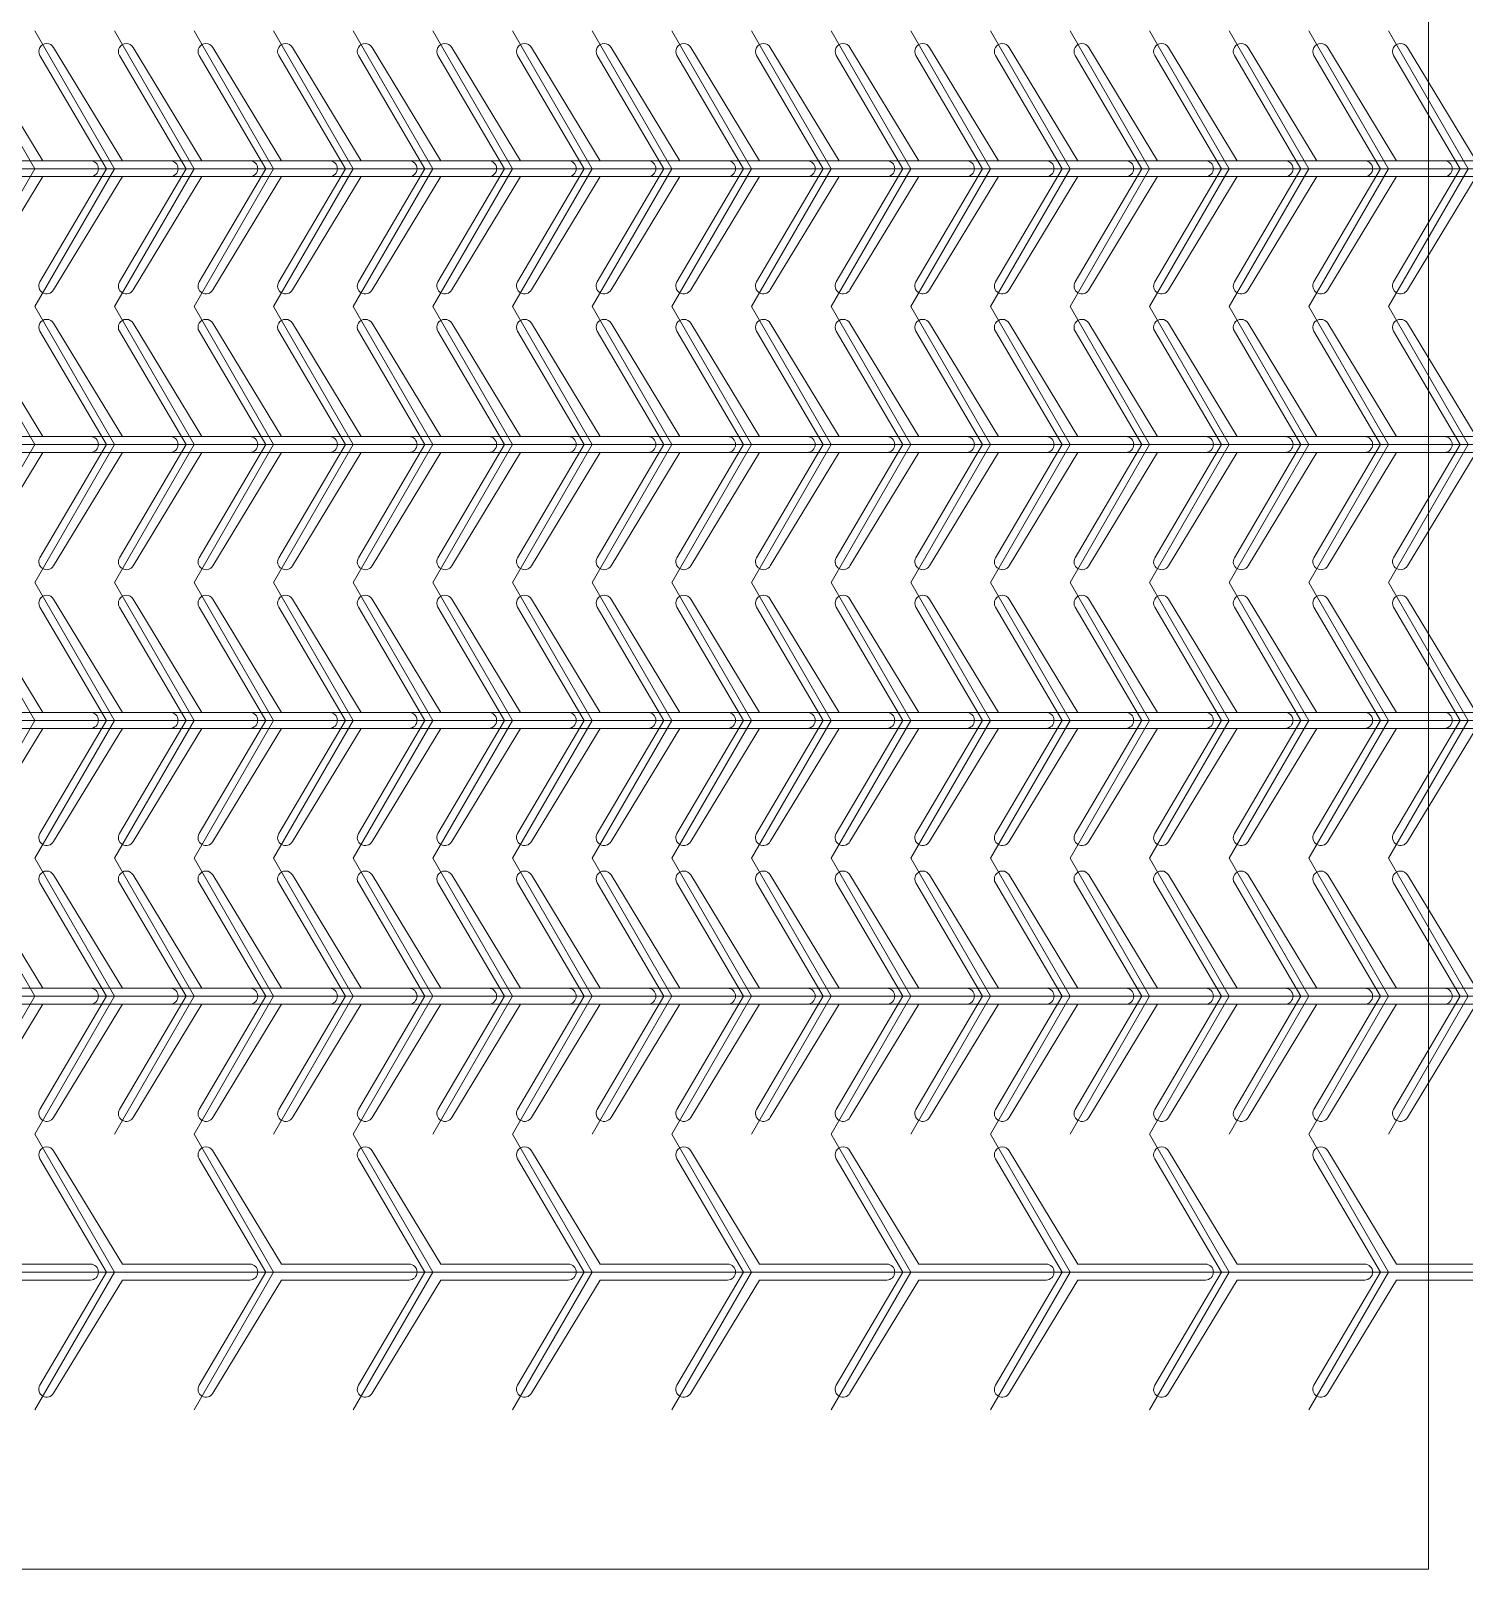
# Model space of a CAD drawing. Header units: metres. Extents: x 0 to 320, y 0 to 183.
# Drawn here: x 89.8 to 179.8, y 0 to 96.6 of the extents above; entities that cross this region are included whole.
import ezdxf

# ---------------------------------------------------------------- set-up
doc = ezdxf.new("R2010")
doc.units = ezdxf.units.M
doc.layers.add('TOP', color=1, linetype='Continuous', lineweight=0)

msp = doc.modelspace()

# ---------------------------------------------------------------- linework, layer by layer
at = {"layer": 'TOP'}
for p, q in [((177.5, 180.215), (177.5, 0)), ((90, 87.942), (85, 96.603)), ((95, 87.942), (90, 96.603)), ((100, 87.942), (95, 96.603)), ((105, 87.942), (100, 96.603)), ((110, 87.942), (105, 96.603)), ((115, 87.942), (110, 96.603)), ((120, 87.942), (115, 96.603)), ((125, 87.942), (120, 96.603)), ((130, 87.942), (125, 96.603)), ((135, 87.942), (130, 96.603)), ((140, 87.942), (135, 96.603)), ((145, 87.942), (140, 96.603)), ((150, 87.942), (145, 96.603)), ((155, 87.942), (150, 96.603)), ((160, 87.942), (155, 96.603)), ((165, 87.942), (160, 96.603)), ((170, 87.942), (165, 96.603)), ((175, 87.942), (170, 96.603)), ((180, 87.942), (175, 96.603)), ((90.5, 88.442), (86.183, 95.554)), ((90.317, 95.054), (94.5, 87.942)), ((95.5, 88.442), (91.183, 95.554)), ((95.317, 95.054), (99.5, 87.942)), ((100.5, 88.442), (96.183, 95.554)), ((100.317, 95.054), (104.5, 87.942)), ((105.5, 88.442), (101.183, 95.554)), ((105.317, 95.054), (109.5, 87.942)), ((110.5, 88.442), (106.183, 95.554)), ((110.317, 95.054), (114.5, 87.942)), ((115.5, 88.442), (111.183, 95.554)), ((115.317, 95.054), (119.5, 87.942)), ((120.5, 88.442), (116.183, 95.554)), ((120.317, 95.054), (124.5, 87.942)), ((125.5, 88.442), (121.183, 95.554)), ((125.317, 95.054), (129.5, 87.942)), ((130.5, 88.442), (126.183, 95.554)), ((130.317, 95.054), (134.5, 87.942)), ((135.5, 88.442), (131.183, 95.554)), ((135.317, 95.054), (139.5, 87.942)), ((140.5, 88.442), (136.183, 95.554)), ((140.317, 95.054), (144.5, 87.942)), ((145.5, 88.442), (141.183, 95.554)), ((145.317, 95.054), (149.5, 87.942)), ((150.5, 88.442), (146.183, 95.554)), ((150.317, 95.054), (154.5, 87.942)), ((155.5, 88.442), (151.183, 95.554)), ((155.317, 95.054), (159.5, 87.942)), ((160.5, 88.442), (156.183, 95.554)), ((160.317, 95.054), (164.5, 87.942)), ((165.5, 88.442), (161.183, 95.554)), ((165.317, 95.054), (169.5, 87.942)), ((170.5, 88.442), (166.183, 95.554)), ((170.317, 95.054), (174.5, 87.942)), ((175.5, 88.442), (171.183, 95.554)), ((175.317, 95.054), (179.5, 87.942)), ((180.5, 88.442), (176.183, 95.554)), ((80, 87.942), (90, 87.942)), ((90, 87.942), (85, 79.282)), ((85, 87.942), (95, 87.942)), ((93.5, 88.442), (85.5, 88.442)), ((90, 87.942), (100, 87.942)), ((95, 87.942), (90, 79.282)), ((94.5, 87.942), (90.317, 80.831)), ((98.5, 88.442), (90.5, 88.442)), ((100, 87.942), (95, 79.282)), ((95, 87.942), (105, 87.942)), ((99.5, 87.942), (95.317, 80.831)), ((103.5, 88.442), (95.5, 88.442)), ((100, 87.942), (110, 87.942)), ((105, 87.942), (100, 79.282)), ((104.5, 87.942), (100.317, 80.831)), ((108.5, 88.442), (100.5, 88.442)), ((110, 87.942), (105, 79.282)), ((105, 87.942), (115, 87.942)), ((109.5, 87.942), (105.317, 80.831)), ((113.5, 88.442), (105.5, 88.442)), ((110, 87.942), (120, 87.942)), ((115, 87.942), (110, 79.282)), ((114.5, 87.942), (110.317, 80.831)), ((118.5, 88.442), (110.5, 88.442)), ((120, 87.942), (115, 79.282)), ((115, 87.942), (125, 87.942)), ((119.5, 87.942), (115.317, 80.831)), ((123.5, 88.442), (115.5, 88.442)), ((120, 87.942), (130, 87.942)), ((125, 87.942), (120, 79.282)), ((124.5, 87.942), (120.317, 80.831)), ((128.5, 88.442), (120.5, 88.442)), ((130, 87.942), (125, 79.282)), ((125, 87.942), (135, 87.942)), ((129.5, 87.942), (125.317, 80.831)), ((133.5, 88.442), (125.5, 88.442)), ((130, 87.942), (140, 87.942)), ((135, 87.942), (130, 79.282)), ((134.5, 87.942), (130.317, 80.831)), ((138.5, 88.442), (130.5, 88.442)), ((140, 87.942), (135, 79.282)), ((135, 87.942), (145, 87.942)), ((139.5, 87.942), (135.317, 80.831)), ((143.5, 88.442), (135.5, 88.442)), ((140, 87.942), (150, 87.942)), ((145, 87.942), (140, 79.282)), ((144.5, 87.942), (140.317, 80.831)), ((148.5, 88.442), (140.5, 88.442)), ((150, 87.942), (145, 79.282)), ((145, 87.942), (155, 87.942)), ((149.5, 87.942), (145.317, 80.831)), ((153.5, 88.442), (145.5, 88.442)), ((150, 87.942), (160, 87.942)), ((155, 87.942), (150, 79.282)), ((154.5, 87.942), (150.317, 80.831)), ((158.5, 88.442), (150.5, 88.442)), ((160, 87.942), (155, 79.282)), ((155, 87.942), (165, 87.942)), ((159.5, 87.942), (155.317, 80.831)), ((163.5, 88.442), (155.5, 88.442)), ((160, 87.942), (170, 87.942)), ((165, 87.942), (160, 79.282)), ((164.5, 87.942), (160.317, 80.831)), ((168.5, 88.442), (160.5, 88.442)), ((170, 87.942), (165, 79.282)), ((165, 87.942), (175, 87.942)), ((169.5, 87.942), (165.317, 80.831)), ((173.5, 88.442), (165.5, 88.442)), ((170, 87.942), (180, 87.942)), ((175, 87.942), (170, 79.282)), ((174.5, 87.942), (170.317, 80.831)), ((178.5, 88.442), (170.5, 88.442)), ((180, 87.942), (175, 79.282)), ((175, 87.942), (185, 87.942)), ((179.5, 87.942), (175.317, 80.831)), ((183.5, 88.442), (175.5, 88.442)), ((85.5, 87.442), (93.5, 87.442)), ((86.183, 80.331), (90.5, 87.442)), ((90.5, 87.442), (98.5, 87.442)), ((91.183, 80.331), (95.5, 87.442)), ((95.5, 87.442), (103.5, 87.442)), ((96.183, 80.331), (100.5, 87.442)), ((100.5, 87.442), (108.5, 87.442)), ((101.183, 80.331), (105.5, 87.442)), ((105.5, 87.442), (113.5, 87.442)), ((106.183, 80.331), (110.5, 87.442)), ((110.5, 87.442), (118.5, 87.442)), ((111.183, 80.331), (115.5, 87.442)), ((115.5, 87.442), (123.5, 87.442)), ((116.183, 80.331), (120.5, 87.442)), ((120.5, 87.442), (128.5, 87.442)), ((121.183, 80.331), (125.5, 87.442)), ((125.5, 87.442), (133.5, 87.442)), ((126.183, 80.331), (130.5, 87.442)), ((130.5, 87.442), (138.5, 87.442)), ((131.183, 80.331), (135.5, 87.442)), ((135.5, 87.442), (143.5, 87.442)), ((136.183, 80.331), (140.5, 87.442)), ((140.5, 87.442), (148.5, 87.442)), ((141.183, 80.331), (145.5, 87.442)), ((145.5, 87.442), (153.5, 87.442)), ((146.183, 80.331), (150.5, 87.442)), ((150.5, 87.442), (158.5, 87.442)), ((151.183, 80.331), (155.5, 87.442)), ((155.5, 87.442), (163.5, 87.442)), ((156.183, 80.331), (160.5, 87.442)), ((160.5, 87.442), (168.5, 87.442)), ((161.183, 80.331), (165.5, 87.442)), ((165.5, 87.442), (173.5, 87.442)), ((166.183, 80.331), (170.5, 87.442)), ((170.5, 87.442), (178.5, 87.442)), ((171.183, 80.331), (175.5, 87.442)), ((175.5, 87.442), (183.5, 87.442)), ((176.183, 80.331), (180.5, 87.442)), ((90, 70.622), (85, 79.282)), ((95, 70.622), (90, 79.282)), ((100, 70.622), (95, 79.282)), ((105, 70.622), (100, 79.282)), ((110, 70.622), (105, 79.282)), ((115, 70.622), (110, 79.282)), ((120, 70.622), (115, 79.282)), ((125, 70.622), (120, 79.282)), ((130, 70.622), (125, 79.282)), ((135, 70.622), (130, 79.282)), ((140, 70.622), (135, 79.282)), ((145, 70.622), (140, 79.282)), ((150, 70.622), (145, 79.282)), ((155, 70.622), (150, 79.282)), ((160, 70.622), (155, 79.282)), ((165, 70.622), (160, 79.282)), ((170, 70.622), (165, 79.282)), ((175, 70.622), (170, 79.282)), ((180, 70.622), (175, 79.282)), ((90.5, 71.122), (86.183, 78.233)), ((90.317, 77.733), (94.5, 70.622)), ((95.5, 71.122), (91.183, 78.233)), ((95.317, 77.733), (99.5, 70.622)), ((100.5, 71.122), (96.183, 78.233)), ((100.317, 77.733), (104.5, 70.622)), ((105.5, 71.122), (101.183, 78.233)), ((105.317, 77.733), (109.5, 70.622)), ((110.5, 71.122), (106.183, 78.233)), ((110.317, 77.733), (114.5, 70.622)), ((115.5, 71.122), (111.183, 78.233)), ((115.317, 77.733), (119.5, 70.622)), ((120.5, 71.122), (116.183, 78.233)), ((120.317, 77.733), (124.5, 70.622)), ((125.5, 71.122), (121.183, 78.233)), ((125.317, 77.733), (129.5, 70.622)), ((130.5, 71.122), (126.183, 78.233)), ((130.317, 77.733), (134.5, 70.622)), ((135.5, 71.122), (131.183, 78.233)), ((135.317, 77.733), (139.5, 70.622)), ((140.5, 71.122), (136.183, 78.233)), ((140.317, 77.733), (144.5, 70.622)), ((145.5, 71.122), (141.183, 78.233)), ((145.317, 77.733), (149.5, 70.622)), ((150.5, 71.122), (146.183, 78.233)), ((150.317, 77.733), (154.5, 70.622)), ((155.5, 71.122), (151.183, 78.233)), ((155.317, 77.733), (159.5, 70.622)), ((160.5, 71.122), (156.183, 78.233)), ((160.317, 77.733), (164.5, 70.622)), ((165.5, 71.122), (161.183, 78.233)), ((165.317, 77.733), (169.5, 70.622)), ((170.5, 71.122), (166.183, 78.233)), ((170.317, 77.733), (174.5, 70.622)), ((175.5, 71.122), (171.183, 78.233)), ((175.317, 77.733), (179.5, 70.622)), ((180.5, 71.122), (176.183, 78.233)), ((80, 70.622), (90, 70.622)), ((90, 70.622), (85, 61.962)), ((85, 70.622), (95, 70.622)), ((93.5, 71.122), (85.5, 71.122)), ((90, 70.622), (100, 70.622)), ((95, 70.622), (90, 61.962)), ((94.5, 70.622), (90.317, 63.511)), ((98.5, 71.122), (90.5, 71.122)), ((100, 70.622), (95, 61.962)), ((95, 70.622), (105, 70.622)), ((99.5, 70.622), (95.317, 63.511)), ((103.5, 71.122), (95.5, 71.122)), ((100, 70.622), (110, 70.622)), ((105, 70.622), (100, 61.962)), ((104.5, 70.622), (100.317, 63.511)), ((108.5, 71.122), (100.5, 71.122)), ((110, 70.622), (105, 61.962)), ((105, 70.622), (115, 70.622)), ((109.5, 70.622), (105.317, 63.511)), ((113.5, 71.122), (105.5, 71.122)), ((110, 70.622), (120, 70.622)), ((115, 70.622), (110, 61.962)), ((114.5, 70.622), (110.317, 63.511)), ((118.5, 71.122), (110.5, 71.122)), ((120, 70.622), (115, 61.962)), ((115, 70.622), (125, 70.622)), ((119.5, 70.622), (115.317, 63.511)), ((123.5, 71.122), (115.5, 71.122)), ((120, 70.622), (130, 70.622)), ((125, 70.622), (120, 61.962)), ((124.5, 70.622), (120.317, 63.511)), ((128.5, 71.122), (120.5, 71.122)), ((130, 70.622), (125, 61.962)), ((125, 70.622), (135, 70.622)), ((129.5, 70.622), (125.317, 63.511)), ((133.5, 71.122), (125.5, 71.122)), ((130, 70.622), (140, 70.622)), ((135, 70.622), (130, 61.962)), ((134.5, 70.622), (130.317, 63.511)), ((138.5, 71.122), (130.5, 71.122)), ((140, 70.622), (135, 61.962)), ((135, 70.622), (145, 70.622)), ((139.5, 70.622), (135.317, 63.511)), ((143.5, 71.122), (135.5, 71.122)), ((140, 70.622), (150, 70.622)), ((145, 70.622), (140, 61.962)), ((144.5, 70.622), (140.317, 63.511)), ((148.5, 71.122), (140.5, 71.122)), ((150, 70.622), (145, 61.962)), ((145, 70.622), (155, 70.622)), ((149.5, 70.622), (145.317, 63.511)), ((153.5, 71.122), (145.5, 71.122)), ((150, 70.622), (160, 70.622)), ((155, 70.622), (150, 61.962)), ((154.5, 70.622), (150.317, 63.511)), ((158.5, 71.122), (150.5, 71.122)), ((160, 70.622), (155, 61.962)), ((155, 70.622), (165, 70.622)), ((159.5, 70.622), (155.317, 63.511)), ((163.5, 71.122), (155.5, 71.122)), ((160, 70.622), (170, 70.622)), ((165, 70.622), (160, 61.962)), ((164.5, 70.622), (160.317, 63.511)), ((168.5, 71.122), (160.5, 71.122)), ((170, 70.622), (165, 61.962)), ((165, 70.622), (175, 70.622)), ((169.5, 70.622), (165.317, 63.511)), ((173.5, 71.122), (165.5, 71.122)), ((170, 70.622), (180, 70.622)), ((175, 70.622), (170, 61.962)), ((174.5, 70.622), (170.317, 63.511)), ((178.5, 71.122), (170.5, 71.122)), ((180, 70.622), (175, 61.962)), ((175, 70.622), (185, 70.622)), ((179.5, 70.622), (175.317, 63.511)), ((183.5, 71.122), (175.5, 71.122)), ((85.5, 70.122), (93.5, 70.122)), ((86.183, 63.011), (90.5, 70.122)), ((90.5, 70.122), (98.5, 70.122)), ((91.183, 63.011), (95.5, 70.122)), ((95.5, 70.122), (103.5, 70.122)), ((96.183, 63.011), (100.5, 70.122)), ((100.5, 70.122), (108.5, 70.122)), ((101.183, 63.011), (105.5, 70.122)), ((105.5, 70.122), (113.5, 70.122)), ((106.183, 63.011), (110.5, 70.122)), ((110.5, 70.122), (118.5, 70.122)), ((111.183, 63.011), (115.5, 70.122)), ((115.5, 70.122), (123.5, 70.122)), ((116.183, 63.011), (120.5, 70.122)), ((120.5, 70.122), (128.5, 70.122)), ((121.183, 63.011), (125.5, 70.122)), ((125.5, 70.122), (133.5, 70.122)), ((126.183, 63.011), (130.5, 70.122)), ((130.5, 70.122), (138.5, 70.122)), ((131.183, 63.011), (135.5, 70.122)), ((135.5, 70.122), (143.5, 70.122)), ((136.183, 63.011), (140.5, 70.122)), ((140.5, 70.122), (148.5, 70.122)), ((141.183, 63.011), (145.5, 70.122)), ((145.5, 70.122), (153.5, 70.122)), ((146.183, 63.011), (150.5, 70.122)), ((150.5, 70.122), (158.5, 70.122)), ((151.183, 63.011), (155.5, 70.122)), ((155.5, 70.122), (163.5, 70.122)), ((156.183, 63.011), (160.5, 70.122)), ((160.5, 70.122), (168.5, 70.122)), ((161.183, 63.011), (165.5, 70.122)), ((165.5, 70.122), (173.5, 70.122)), ((166.183, 63.011), (170.5, 70.122)), ((170.5, 70.122), (178.5, 70.122)), ((171.183, 63.011), (175.5, 70.122)), ((175.5, 70.122), (183.5, 70.122)), ((176.183, 63.011), (180.5, 70.122)), ((90, 53.301), (85, 61.962)), ((95, 53.301), (90, 61.962)), ((100, 53.301), (95, 61.962)), ((105, 53.301), (100, 61.962)), ((110, 53.301), (105, 61.962)), ((115, 53.301), (110, 61.962)), ((120, 53.301), (115, 61.962)), ((125, 53.301), (120, 61.962)), ((130, 53.301), (125, 61.962)), ((135, 53.301), (130, 61.962)), ((140, 53.301), (135, 61.962)), ((145, 53.301), (140, 61.962)), ((150, 53.301), (145, 61.962)), ((155, 53.301), (150, 61.962)), ((160, 53.301), (155, 61.962)), ((165, 53.301), (160, 61.962)), ((170, 53.301), (165, 61.962)), ((175, 53.301), (170, 61.962)), ((180, 53.301), (175, 61.962)), ((90.5, 53.801), (86.183, 60.912)), ((95.5, 53.801), (91.183, 60.912)), ((100.5, 53.801), (96.183, 60.912)), ((105.5, 53.801), (101.183, 60.912)), ((110.5, 53.801), (106.183, 60.912)), ((115.5, 53.801), (111.183, 60.912)), ((120.5, 53.801), (116.183, 60.912)), ((125.5, 53.801), (121.183, 60.912)), ((130.5, 53.801), (126.183, 60.912)), ((135.5, 53.801), (131.183, 60.912)), ((140.5, 53.801), (136.183, 60.912)), ((145.5, 53.801), (141.183, 60.912)), ((150.5, 53.801), (146.183, 60.912)), ((155.5, 53.801), (151.183, 60.912)), ((160.5, 53.801), (156.183, 60.912)), ((165.5, 53.801), (161.183, 60.912)), ((170.5, 53.801), (166.183, 60.912)), ((175.5, 53.801), (171.183, 60.912)), ((180.5, 53.801), (176.183, 60.912)), ((90.317, 60.412), (94.5, 53.301)), ((95.317, 60.412), (99.5, 53.301)), ((100.317, 60.412), (104.5, 53.301)), ((105.317, 60.412), (109.5, 53.301)), ((110.317, 60.412), (114.5, 53.301)), ((115.317, 60.412), (119.5, 53.301)), ((120.317, 60.412), (124.5, 53.301)), ((125.317, 60.412), (129.5, 53.301)), ((130.317, 60.412), (134.5, 53.301)), ((135.317, 60.412), (139.5, 53.301)), ((140.317, 60.412), (144.5, 53.301)), ((145.317, 60.412), (149.5, 53.301)), ((150.317, 60.412), (154.5, 53.301)), ((155.317, 60.412), (159.5, 53.301)), ((160.317, 60.412), (164.5, 53.301)), ((165.317, 60.412), (169.5, 53.301)), ((170.317, 60.412), (174.5, 53.301)), ((175.317, 60.412), (179.5, 53.301)), ((80, 53.301), (90, 53.301)), ((90, 53.301), (85, 44.641)), ((85, 53.301), (95, 53.301)), ((93.5, 53.801), (85.5, 53.801)), ((90, 53.301), (100, 53.301)), ((95, 53.301), (90, 44.641)), ((94.5, 53.301), (90.317, 46.19)), ((98.5, 53.801), (90.5, 53.801)), ((100, 53.301), (95, 44.641)), ((95, 53.301), (105, 53.301)), ((99.5, 53.301), (95.317, 46.19)), ((103.5, 53.801), (95.5, 53.801)), ((100, 53.301), (110, 53.301)), ((105, 53.301), (100, 44.641)), ((104.5, 53.301), (100.317, 46.19)), ((108.5, 53.801), (100.5, 53.801)), ((110, 53.301), (105, 44.641)), ((105, 53.301), (115, 53.301)), ((109.5, 53.301), (105.317, 46.19)), ((113.5, 53.801), (105.5, 53.801)), ((110, 53.301), (120, 53.301)), ((115, 53.301), (110, 44.641)), ((114.5, 53.301), (110.317, 46.19)), ((118.5, 53.801), (110.5, 53.801)), ((120, 53.301), (115, 44.641)), ((115, 53.301), (125, 53.301)), ((119.5, 53.301), (115.317, 46.19)), ((123.5, 53.801), (115.5, 53.801)), ((120, 53.301), (130, 53.301)), ((125, 53.301), (120, 44.641)), ((124.5, 53.301), (120.317, 46.19)), ((128.5, 53.801), (120.5, 53.801)), ((130, 53.301), (125, 44.641)), ((125, 53.301), (135, 53.301)), ((129.5, 53.301), (125.317, 46.19)), ((133.5, 53.801), (125.5, 53.801)), ((130, 53.301), (140, 53.301)), ((135, 53.301), (130, 44.641)), ((134.5, 53.301), (130.317, 46.19)), ((138.5, 53.801), (130.5, 53.801)), ((140, 53.301), (135, 44.641)), ((135, 53.301), (145, 53.301)), ((139.5, 53.301), (135.317, 46.19)), ((143.5, 53.801), (135.5, 53.801)), ((140, 53.301), (150, 53.301)), ((145, 53.301), (140, 44.641)), ((144.5, 53.301), (140.317, 46.19)), ((148.5, 53.801), (140.5, 53.801)), ((150, 53.301), (145, 44.641)), ((145, 53.301), (155, 53.301)), ((149.5, 53.301), (145.317, 46.19)), ((153.5, 53.801), (145.5, 53.801)), ((150, 53.301), (160, 53.301)), ((155, 53.301), (150, 44.641)), ((154.5, 53.301), (150.317, 46.19)), ((158.5, 53.801), (150.5, 53.801)), ((160, 53.301), (155, 44.641)), ((155, 53.301), (165, 53.301)), ((159.5, 53.301), (155.317, 46.19)), ((163.5, 53.801), (155.5, 53.801)), ((160, 53.301), (170, 53.301)), ((165, 53.301), (160, 44.641)), ((164.5, 53.301), (160.317, 46.19)), ((168.5, 53.801), (160.5, 53.801)), ((170, 53.301), (165, 44.641)), ((165, 53.301), (175, 53.301)), ((169.5, 53.301), (165.317, 46.19)), ((173.5, 53.801), (165.5, 53.801)), ((170, 53.301), (180, 53.301)), ((175, 53.301), (170, 44.641)), ((174.5, 53.301), (170.317, 46.19)), ((178.5, 53.801), (170.5, 53.801)), ((180, 53.301), (175, 44.641)), ((175, 53.301), (185, 53.301)), ((179.5, 53.301), (175.317, 46.19)), ((183.5, 53.801), (175.5, 53.801)), ((85.5, 52.801), (93.5, 52.801)), ((86.183, 45.69), (90.5, 52.801)), ((90.5, 52.801), (98.5, 52.801)), ((91.183, 45.69), (95.5, 52.801)), ((95.5, 52.801), (103.5, 52.801)), ((96.183, 45.69), (100.5, 52.801)), ((100.5, 52.801), (108.5, 52.801)), ((101.183, 45.69), (105.5, 52.801)), ((105.5, 52.801), (113.5, 52.801)), ((106.183, 45.69), (110.5, 52.801)), ((110.5, 52.801), (118.5, 52.801)), ((111.183, 45.69), (115.5, 52.801)), ((115.5, 52.801), (123.5, 52.801)), ((116.183, 45.69), (120.5, 52.801)), ((120.5, 52.801), (128.5, 52.801)), ((121.183, 45.69), (125.5, 52.801)), ((125.5, 52.801), (133.5, 52.801)), ((126.183, 45.69), (130.5, 52.801)), ((130.5, 52.801), (138.5, 52.801)), ((131.183, 45.69), (135.5, 52.801)), ((135.5, 52.801), (143.5, 52.801)), ((136.183, 45.69), (140.5, 52.801)), ((140.5, 52.801), (148.5, 52.801)), ((141.183, 45.69), (145.5, 52.801)), ((145.5, 52.801), (153.5, 52.801)), ((146.183, 45.69), (150.5, 52.801)), ((150.5, 52.801), (158.5, 52.801)), ((151.183, 45.69), (155.5, 52.801)), ((155.5, 52.801), (163.5, 52.801)), ((156.183, 45.69), (160.5, 52.801)), ((160.5, 52.801), (168.5, 52.801)), ((161.183, 45.69), (165.5, 52.801)), ((165.5, 52.801), (173.5, 52.801)), ((166.183, 45.69), (170.5, 52.801)), ((170.5, 52.801), (178.5, 52.801)), ((171.183, 45.69), (175.5, 52.801)), ((175.5, 52.801), (183.5, 52.801)), ((176.183, 45.69), (180.5, 52.801)), ((90, 35.981), (85, 44.641)), ((95, 35.981), (90, 44.641)), ((100, 35.981), (95, 44.641)), ((105, 35.981), (100, 44.641)), ((110, 35.981), (105, 44.641)), ((115, 35.981), (110, 44.641)), ((120, 35.981), (115, 44.641)), ((125, 35.981), (120, 44.641)), ((130, 35.981), (125, 44.641)), ((135, 35.981), (130, 44.641)), ((140, 35.981), (135, 44.641)), ((145, 35.981), (140, 44.641)), ((150, 35.981), (145, 44.641)), ((155, 35.981), (150, 44.641)), ((160, 35.981), (155, 44.641)), ((165, 35.981), (160, 44.641)), ((170, 35.981), (165, 44.641)), ((175, 35.981), (170, 44.641)), ((180, 35.981), (175, 44.641)), ((90.5, 36.481), (86.183, 43.592)), ((95.5, 36.481), (91.183, 43.592)), ((100.5, 36.481), (96.183, 43.592)), ((105.5, 36.481), (101.183, 43.592)), ((110.5, 36.481), (106.183, 43.592)), ((115.5, 36.481), (111.183, 43.592)), ((120.5, 36.481), (116.183, 43.592)), ((125.5, 36.481), (121.183, 43.592)), ((130.5, 36.481), (126.183, 43.592)), ((135.5, 36.481), (131.183, 43.592)), ((140.5, 36.481), (136.183, 43.592)), ((145.5, 36.481), (141.183, 43.592)), ((150.5, 36.481), (146.183, 43.592)), ((155.5, 36.481), (151.183, 43.592)), ((160.5, 36.481), (156.183, 43.592)), ((165.5, 36.481), (161.183, 43.592)), ((170.5, 36.481), (166.183, 43.592)), ((175.5, 36.481), (171.183, 43.592)), ((180.5, 36.481), (176.183, 43.592)), ((90.317, 43.092), (94.5, 35.981)), ((95.317, 43.092), (99.5, 35.981)), ((100.317, 43.092), (104.5, 35.981)), ((105.317, 43.092), (109.5, 35.981)), ((110.317, 43.092), (114.5, 35.981)), ((115.317, 43.092), (119.5, 35.981)), ((120.317, 43.092), (124.5, 35.981)), ((125.317, 43.092), (129.5, 35.981)), ((130.317, 43.092), (134.5, 35.981)), ((135.317, 43.092), (139.5, 35.981)), ((140.317, 43.092), (144.5, 35.981)), ((145.317, 43.092), (149.5, 35.981)), ((150.317, 43.092), (154.5, 35.981)), ((155.317, 43.092), (159.5, 35.981)), ((160.317, 43.092), (164.5, 35.981)), ((165.317, 43.092), (169.5, 35.981)), ((170.317, 43.092), (174.5, 35.981)), ((175.317, 43.092), (179.5, 35.981)), ((80, 35.981), (90, 35.981)), ((90, 35.981), (85, 27.321)), ((85, 35.981), (95, 35.981)), ((93.5, 36.481), (85.5, 36.481)), ((90, 35.981), (100, 35.981)), ((95, 35.981), (90, 27.321)), ((94.5, 35.981), (90.317, 28.87)), ((98.5, 36.481), (90.5, 36.481)), ((100, 35.981), (95, 27.321)), ((95, 35.981), (105, 35.981)), ((99.5, 35.981), (95.317, 28.87)), ((103.5, 36.481), (95.5, 36.481)), ((100, 35.981), (110, 35.981)), ((105, 35.981), (100, 27.321)), ((104.5, 35.981), (100.317, 28.87)), ((108.5, 36.481), (100.5, 36.481)), ((110, 35.981), (105, 27.321)), ((105, 35.981), (115, 35.981)), ((109.5, 35.981), (105.317, 28.87)), ((113.5, 36.481), (105.5, 36.481)), ((110, 35.981), (120, 35.981)), ((115, 35.981), (110, 27.321)), ((114.5, 35.981), (110.317, 28.87)), ((118.5, 36.481), (110.5, 36.481)), ((120, 35.981), (115, 27.321)), ((115, 35.981), (125, 35.981)), ((119.5, 35.981), (115.317, 28.87)), ((123.5, 36.481), (115.5, 36.481)), ((120, 35.981), (130, 35.981)), ((125, 35.981), (120, 27.321)), ((124.5, 35.981), (120.317, 28.87)), ((128.5, 36.481), (120.5, 36.481)), ((130, 35.981), (125, 27.321)), ((125, 35.981), (135, 35.981)), ((129.5, 35.981), (125.317, 28.87)), ((133.5, 36.481), (125.5, 36.481)), ((130, 35.981), (140, 35.981)), ((135, 35.981), (130, 27.321)), ((134.5, 35.981), (130.317, 28.87)), ((138.5, 36.481), (130.5, 36.481)), ((140, 35.981), (135, 27.321)), ((135, 35.981), (145, 35.981)), ((139.5, 35.981), (135.317, 28.87)), ((143.5, 36.481), (135.5, 36.481)), ((140, 35.981), (150, 35.981)), ((145, 35.981), (140, 27.321)), ((144.5, 35.981), (140.317, 28.87)), ((148.5, 36.481), (140.5, 36.481)), ((150, 35.981), (145, 27.321)), ((145, 35.981), (155, 35.981)), ((149.5, 35.981), (145.317, 28.87)), ((153.5, 36.481), (145.5, 36.481)), ((150, 35.981), (160, 35.981)), ((155, 35.981), (150, 27.321)), ((154.5, 35.981), (150.317, 28.87)), ((158.5, 36.481), (150.5, 36.481)), ((160, 35.981), (155, 27.321)), ((155, 35.981), (165, 35.981)), ((159.5, 35.981), (155.317, 28.87)), ((163.5, 36.481), (155.5, 36.481)), ((160, 35.981), (170, 35.981)), ((165, 35.981), (160, 27.321)), ((164.5, 35.981), (160.317, 28.87)), ((168.5, 36.481), (160.5, 36.481)), ((170, 35.981), (165, 27.321)), ((165, 35.981), (175, 35.981)), ((169.5, 35.981), (165.317, 28.87)), ((173.5, 36.481), (165.5, 36.481)), ((170, 35.981), (180, 35.981)), ((175, 35.981), (170, 27.321)), ((174.5, 35.981), (170.317, 28.87)), ((178.5, 36.481), (170.5, 36.481)), ((180, 35.981), (175, 27.321)), ((175, 35.981), (185, 35.981)), ((179.5, 35.981), (175.317, 28.87)), ((183.5, 36.481), (175.5, 36.481)), ((85.5, 35.481), (93.5, 35.481)), ((86.183, 28.37), (90.5, 35.481)), ((90.5, 35.481), (98.5, 35.481)), ((91.183, 28.37), (95.5, 35.481)), ((95.5, 35.481), (103.5, 35.481)), ((96.183, 28.37), (100.5, 35.481)), ((100.5, 35.481), (108.5, 35.481)), ((101.183, 28.37), (105.5, 35.481)), ((105.5, 35.481), (113.5, 35.481)), ((106.183, 28.37), (110.5, 35.481)), ((110.5, 35.481), (118.5, 35.481)), ((111.183, 28.37), (115.5, 35.481)), ((115.5, 35.481), (123.5, 35.481)), ((116.183, 28.37), (120.5, 35.481)), ((120.5, 35.481), (128.5, 35.481)), ((121.183, 28.37), (125.5, 35.481)), ((125.5, 35.481), (133.5, 35.481)), ((126.183, 28.37), (130.5, 35.481)), ((130.5, 35.481), (138.5, 35.481)), ((131.183, 28.37), (135.5, 35.481)), ((135.5, 35.481), (143.5, 35.481)), ((136.183, 28.37), (140.5, 35.481)), ((140.5, 35.481), (148.5, 35.481)), ((141.183, 28.37), (145.5, 35.481)), ((145.5, 35.481), (153.5, 35.481)), ((146.183, 28.37), (150.5, 35.481)), ((150.5, 35.481), (158.5, 35.481)), ((151.183, 28.37), (155.5, 35.481)), ((155.5, 35.481), (163.5, 35.481)), ((156.183, 28.37), (160.5, 35.481)), ((160.5, 35.481), (168.5, 35.481)), ((161.183, 28.37), (165.5, 35.481)), ((165.5, 35.481), (173.5, 35.481)), ((166.183, 28.37), (170.5, 35.481)), ((170.5, 35.481), (178.5, 35.481)), ((171.183, 28.37), (175.5, 35.481)), ((175.5, 35.481), (183.5, 35.481)), ((176.183, 28.37), (180.5, 35.481)), ((95, 18.66), (90, 27.321)), ((105, 18.66), (100, 27.321)), ((115, 18.66), (110, 27.321)), ((125, 18.66), (120, 27.321)), ((135, 18.66), (130, 27.321)), ((145, 18.66), (140, 27.321)), ((155, 18.66), (150, 27.321)), ((165, 18.66), (160, 27.321)), ((175, 18.66), (170, 27.321)), ((95.5, 19.16), (91.183, 26.271)), ((105.5, 19.16), (101.183, 26.271)), ((115.5, 19.16), (111.183, 26.271)), ((125.5, 19.16), (121.183, 26.271)), ((135.5, 19.16), (131.183, 26.271)), ((145.5, 19.16), (141.183, 26.271)), ((155.5, 19.16), (151.183, 26.271)), ((165.5, 19.16), (161.183, 26.271)), ((175.5, 19.16), (171.183, 26.271)), ((90.317, 25.771), (94.5, 18.66)), ((100.317, 25.771), (104.5, 18.66)), ((110.317, 25.771), (114.5, 18.66)), ((120.317, 25.771), (124.5, 18.66)), ((130.317, 25.771), (134.5, 18.66)), ((140.317, 25.771), (144.5, 18.66)), ((150.317, 25.771), (154.5, 18.66)), ((160.317, 25.771), (164.5, 18.66)), ((170.317, 25.771), (174.5, 18.66)), ((85, 18.66), (95, 18.66)), ((93.5, 19.16), (85.5, 19.16)), ((95, 18.66), (90, 10)), ((94.5, 18.66), (90.317, 11.549)), ((95, 18.66), (105, 18.66)), ((103.5, 19.16), (95.5, 19.16)), ((105, 18.66), (100, 10)), ((104.5, 18.66), (100.317, 11.549)), ((105, 18.66), (115, 18.66)), ((113.5, 19.16), (105.5, 19.16)), ((115, 18.66), (110, 10)), ((114.5, 18.66), (110.317, 11.549)), ((115, 18.66), (125, 18.66)), ((123.5, 19.16), (115.5, 19.16)), ((125, 18.66), (120, 10)), ((124.5, 18.66), (120.317, 11.549)), ((125, 18.66), (135, 18.66)), ((133.5, 19.16), (125.5, 19.16)), ((135, 18.66), (130, 10)), ((134.5, 18.66), (130.317, 11.549)), ((135, 18.66), (145, 18.66)), ((143.5, 19.16), (135.5, 19.16)), ((145, 18.66), (140, 10)), ((144.5, 18.66), (140.317, 11.549)), ((145, 18.66), (155, 18.66)), ((153.5, 19.16), (145.5, 19.16)), ((155, 18.66), (150, 10)), ((154.5, 18.66), (150.317, 11.549)), ((155, 18.66), (165, 18.66)), ((163.5, 19.16), (155.5, 19.16)), ((165, 18.66), (160, 10)), ((164.5, 18.66), (160.317, 11.549)), ((165, 18.66), (175, 18.66)), ((173.5, 19.16), (165.5, 19.16)), ((175, 18.66), (170, 10)), ((174.5, 18.66), (170.317, 11.549)), ((175, 18.66), (185, 18.66)), ((183.5, 19.16), (175.5, 19.16)), ((85.5, 18.16), (93.5, 18.16)), ((91.183, 11.049), (95.5, 18.16)), ((95.5, 18.16), (103.5, 18.16)), ((101.183, 11.049), (105.5, 18.16)), ((105.5, 18.16), (113.5, 18.16)), ((111.183, 11.049), (115.5, 18.16)), ((115.5, 18.16), (123.5, 18.16)), ((121.183, 11.049), (125.5, 18.16)), ((125.5, 18.16), (133.5, 18.16)), ((131.183, 11.049), (135.5, 18.16)), ((135.5, 18.16), (143.5, 18.16)), ((141.183, 11.049), (145.5, 18.16)), ((145.5, 18.16), (153.5, 18.16)), ((151.183, 11.049), (155.5, 18.16)), ((155.5, 18.16), (163.5, 18.16)), ((161.183, 11.049), (165.5, 18.16)), ((165.5, 18.16), (173.5, 18.16)), ((171.183, 11.049), (175.5, 18.16)), ((175.5, 18.16), (183.5, 18.16)), ((177.5, 0), (0, 0))]:
    msp.add_line(p, q, dxfattribs=at)
for centre, start, end in [((90.75, 95.304), 30, 210), ((95.75, 95.304), 30, 210), ((100.75, 95.304), 30, 210), ((105.75, 95.304), 30, 210), ((110.75, 95.304), 30, 210), ((115.75, 95.304), 30, 210), ((120.75, 95.304), 30, 210), ((125.75, 95.304), 30, 210), ((130.75, 95.304), 30, 210), ((135.75, 95.304), 30, 210), ((140.75, 95.304), 30, 210), ((145.75, 95.304), 30, 210), ((150.75, 95.304), 30, 210), ((155.75, 95.304), 30, 210), ((160.75, 95.304), 30, 210), ((165.75, 95.304), 30, 210), ((170.75, 95.304), 30, 210), ((175.75, 95.304), 30, 210), ((93.5, 87.942), -90, 90), ((98.5, 87.942), -90, 90), ((103.5, 87.942), -90, 90), ((108.5, 87.942), -90, 90), ((113.5, 87.942), -90, 90), ((118.5, 87.942), -90, 90), ((123.5, 87.942), -90, 90), ((128.5, 87.942), -90, 90), ((133.5, 87.942), -90, 90), ((138.5, 87.942), -90, 90), ((143.5, 87.942), -90, 90), ((148.5, 87.942), -90, 90), ((153.5, 87.942), -90, 90), ((158.5, 87.942), -90, 90), ((163.5, 87.942), -90, 90), ((168.5, 87.942), -90, 90), ((173.5, 87.942), -90, 90), ((178.5, 87.942), -90, 90), ((90.75, 80.581), 150, 330), ((95.75, 80.581), 150, 330), ((100.75, 80.581), 150, 330), ((105.75, 80.581), 150, 330), ((110.75, 80.581), 150, 330), ((115.75, 80.581), 150, 330), ((120.75, 80.581), 150, 330), ((125.75, 80.581), 150, 330), ((130.75, 80.581), 150, 330), ((135.75, 80.581), 150, 330), ((140.75, 80.581), 150, 330), ((145.75, 80.581), 150, 330), ((150.75, 80.581), 150, 330), ((155.75, 80.581), 150, 330), ((160.75, 80.581), 150, 330), ((165.75, 80.581), 150, 330), ((170.75, 80.581), 150, 330), ((175.75, 80.581), 150, 330), ((90.75, 77.983), 30, 210), ((95.75, 77.983), 30, 210), ((100.75, 77.983), 30, 210), ((105.75, 77.983), 30, 210), ((110.75, 77.983), 30, 210), ((115.75, 77.983), 30, 210), ((120.75, 77.983), 30, 210), ((125.75, 77.983), 30, 210), ((130.75, 77.983), 30, 210), ((135.75, 77.983), 30, 210), ((140.75, 77.983), 30, 210), ((145.75, 77.983), 30, 210), ((150.75, 77.983), 30, 210), ((155.75, 77.983), 30, 210), ((160.75, 77.983), 30, 210), ((165.75, 77.983), 30, 210), ((170.75, 77.983), 30, 210), ((175.75, 77.983), 30, 210), ((93.5, 70.622), -90, 90), ((98.5, 70.622), -90, 90), ((103.5, 70.622), -90, 90), ((108.5, 70.622), -90, 90), ((113.5, 70.622), -90, 90), ((118.5, 70.622), -90, 90), ((123.5, 70.622), -90, 90), ((128.5, 70.622), -90, 90), ((133.5, 70.622), -90, 90), ((138.5, 70.622), -90, 90), ((143.5, 70.622), -90, 90), ((148.5, 70.622), -90, 90), ((153.5, 70.622), -90, 90), ((158.5, 70.622), -90, 90), ((163.5, 70.622), -90, 90), ((168.5, 70.622), -90, 90), ((173.5, 70.622), -90, 90), ((178.5, 70.622), -90, 90), ((90.75, 63.261), 150, 330), ((95.75, 63.261), 150, 330), ((100.75, 63.261), 150, 330), ((105.75, 63.261), 150, 330), ((110.75, 63.261), 150, 330), ((115.75, 63.261), 150, 330), ((120.75, 63.261), 150, 330), ((125.75, 63.261), 150, 330), ((130.75, 63.261), 150, 330), ((135.75, 63.261), 150, 330), ((140.75, 63.261), 150, 330), ((145.75, 63.261), 150, 330), ((150.75, 63.261), 150, 330), ((155.75, 63.261), 150, 330), ((160.75, 63.261), 150, 330), ((165.75, 63.261), 150, 330), ((170.75, 63.261), 150, 330), ((175.75, 63.261), 150, 330), ((90.75, 60.662), 30, 210), ((95.75, 60.662), 30, 210), ((100.75, 60.662), 30, 210), ((105.75, 60.662), 30, 210), ((110.75, 60.662), 30, 210), ((115.75, 60.662), 30, 210), ((120.75, 60.662), 30, 210), ((125.75, 60.662), 30, 210), ((130.75, 60.662), 30, 210), ((135.75, 60.662), 30, 210), ((140.75, 60.662), 30, 210), ((145.75, 60.662), 30, 210), ((150.75, 60.662), 30, 210), ((155.75, 60.662), 30, 210), ((160.75, 60.662), 30, 210), ((165.75, 60.662), 30, 210), ((170.75, 60.662), 30, 210), ((175.75, 60.662), 30, 210), ((93.5, 53.301), -90, 90), ((98.5, 53.301), -90, 90), ((103.5, 53.301), -90, 90), ((108.5, 53.301), -90, 90), ((113.5, 53.301), -90, 90), ((118.5, 53.301), -90, 90), ((123.5, 53.301), -90, 90), ((128.5, 53.301), -90, 90), ((133.5, 53.301), -90, 90), ((138.5, 53.301), -90, 90), ((143.5, 53.301), -90, 90), ((148.5, 53.301), -90, 90), ((153.5, 53.301), -90, 90), ((158.5, 53.301), -90, 90), ((163.5, 53.301), -90, 90), ((168.5, 53.301), -90, 90), ((173.5, 53.301), -90, 90), ((178.5, 53.301), -90, 90), ((90.75, 45.94), 150, 330), ((95.75, 45.94), 150, 330), ((100.75, 45.94), 150, 330), ((105.75, 45.94), 150, 330), ((110.75, 45.94), 150, 330), ((115.75, 45.94), 150, 330), ((120.75, 45.94), 150, 330), ((125.75, 45.94), 150, 330), ((130.75, 45.94), 150, 330), ((135.75, 45.94), 150, 330), ((140.75, 45.94), 150, 330), ((145.75, 45.94), 150, 330), ((150.75, 45.94), 150, 330), ((155.75, 45.94), 150, 330), ((160.75, 45.94), 150, 330), ((165.75, 45.94), 150, 330), ((170.75, 45.94), 150, 330), ((175.75, 45.94), 150, 330), ((90.75, 43.342), 30, 210), ((95.75, 43.342), 30, 210), ((100.75, 43.342), 30, 210), ((105.75, 43.342), 30, 210), ((110.75, 43.342), 30, 210), ((115.75, 43.342), 30, 210), ((120.75, 43.342), 30, 210), ((125.75, 43.342), 30, 210), ((130.75, 43.342), 30, 210), ((135.75, 43.342), 30, 210), ((140.75, 43.342), 30, 210), ((145.75, 43.342), 30, 210), ((150.75, 43.342), 30, 210), ((155.75, 43.342), 30, 210), ((160.75, 43.342), 30, 210), ((165.75, 43.342), 30, 210), ((170.75, 43.342), 30, 210), ((175.75, 43.342), 30, 210), ((93.5, 35.981), -90, 90), ((98.5, 35.981), -90, 90), ((103.5, 35.981), -90, 90), ((108.5, 35.981), -90, 90), ((113.5, 35.981), -90, 90), ((118.5, 35.981), -90, 90), ((123.5, 35.981), -90, 90), ((128.5, 35.981), -90, 90), ((133.5, 35.981), -90, 90), ((138.5, 35.981), -90, 90), ((143.5, 35.981), -90, 90), ((148.5, 35.981), -90, 90), ((153.5, 35.981), -90, 90), ((158.5, 35.981), -90, 90), ((163.5, 35.981), -90, 90), ((168.5, 35.981), -90, 90), ((173.5, 35.981), -90, 90), ((178.5, 35.981), -90, 90), ((90.75, 28.62), 150, 330), ((95.75, 28.62), 150, 330), ((100.75, 28.62), 150, 330), ((105.75, 28.62), 150, 330), ((110.75, 28.62), 150, 330), ((115.75, 28.62), 150, 330), ((120.75, 28.62), 150, 330), ((125.75, 28.62), 150, 330), ((130.75, 28.62), 150, 330), ((135.75, 28.62), 150, 330), ((140.75, 28.62), 150, 330), ((145.75, 28.62), 150, 330), ((150.75, 28.62), 150, 330), ((155.75, 28.62), 150, 330), ((160.75, 28.62), 150, 330), ((165.75, 28.62), 150, 330), ((170.75, 28.62), 150, 330), ((175.75, 28.62), 150, 330), ((90.75, 26.021), 30, 210), ((100.75, 26.021), 30, 210), ((110.75, 26.021), 30, 210), ((120.75, 26.021), 30, 210), ((130.75, 26.021), 30, 210), ((140.75, 26.021), 30, 210), ((150.75, 26.021), 30, 210), ((160.75, 26.021), 30, 210), ((170.75, 26.021), 30, 210), ((93.5, 18.66), -90, 90), ((103.5, 18.66), -90, 90), ((113.5, 18.66), -90, 90), ((123.5, 18.66), -90, 90), ((133.5, 18.66), -90, 90), ((143.5, 18.66), -90, 90), ((153.5, 18.66), -90, 90), ((163.5, 18.66), -90, 90), ((173.5, 18.66), -90, 90), ((90.75, 11.299), 150, 330), ((100.75, 11.299), 150, 330), ((110.75, 11.299), 150, 330), ((120.75, 11.299), 150, 330), ((130.75, 11.299), 150, 330), ((140.75, 11.299), 150, 330), ((150.75, 11.299), 150, 330), ((160.75, 11.299), 150, 330), ((170.75, 11.299), 150, 330)]:
    msp.add_arc(centre, 0.5, start, end, dxfattribs=at)

doc.saveas('drawing.dxf')
